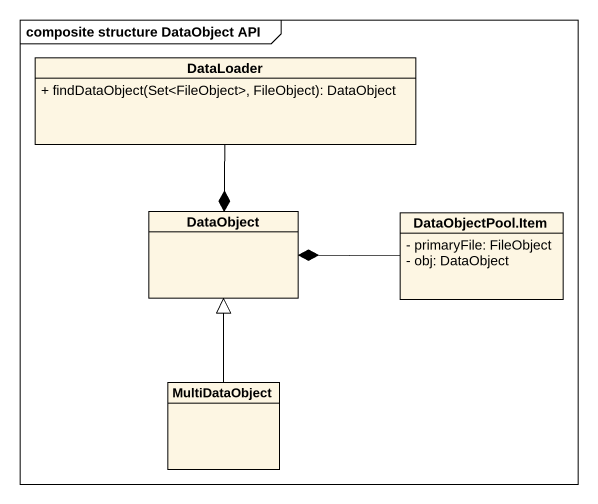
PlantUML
@startuml
mainframe composite structure DataObject API
hide circle
hide empty members
skinparam classAttributeIconSize 0
class DataLoader {
  + findDataObject(Set<FileObject>, FileObject): DataObject
}
class DataObject
class "DataObjectPool.Item" as DataObjectPool_Item {
  - primaryFile: FileObject
  - obj: DataObject
}
class MultiDataObject
DataLoader --* DataObject
DataObjectPool_Item -left-* DataObject
MultiDataObject -up-|> DataObject
@enduml
